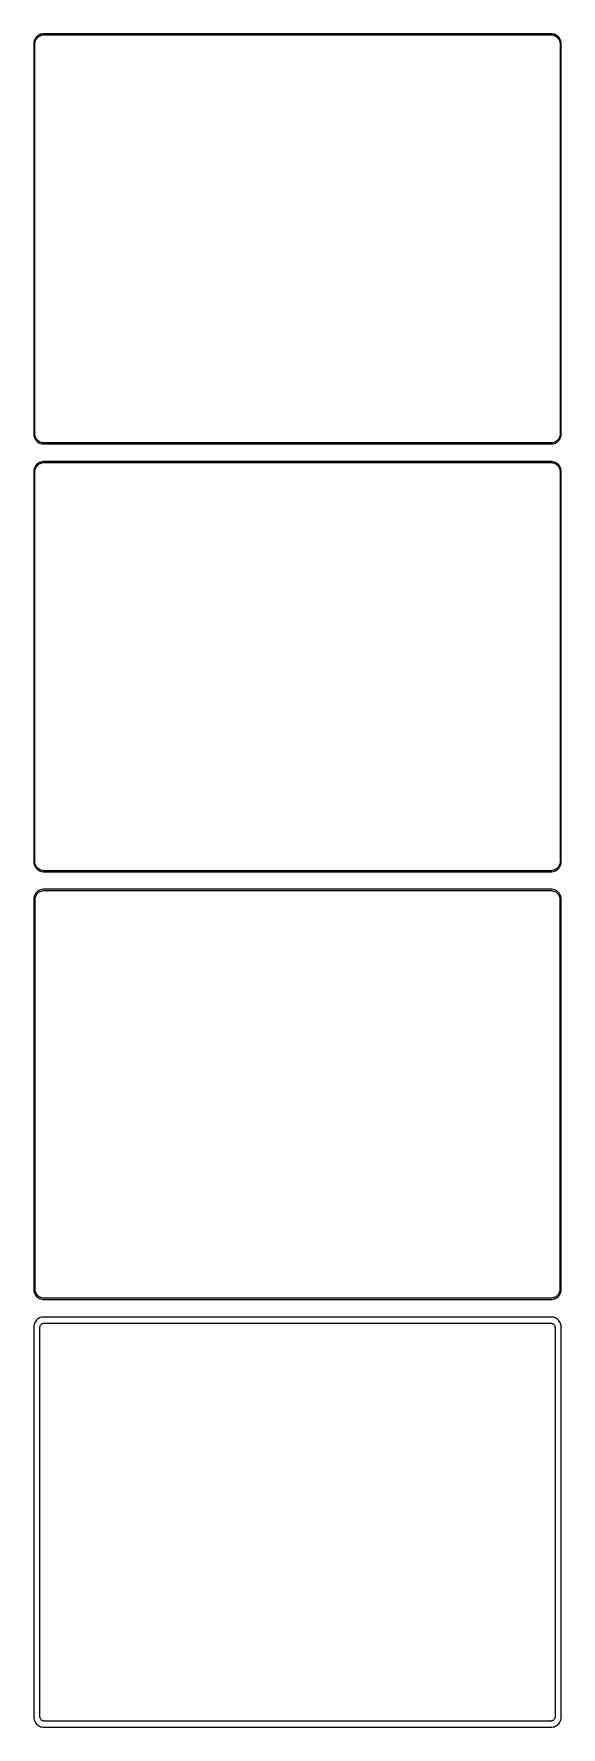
# Model space of a CAD drawing. Header units: metres. Extents: x -135 to 135, y 771 to 1638.
import ezdxf

# ---------------------------------------------------------------- set-up
doc = ezdxf.new("R2010")
doc.units = ezdxf.units.M

msp = doc.modelspace()

# ---------------------------------------------------------------- linework, layer by layer
for p, q in [((-134.961, 1633.63), (-135, 1633)), ((-135, 1633), (-135, 1433)), ((-134.843, 1634.24), (-134.961, 1633.63)), ((-134.649, 1634.84), (-134.843, 1634.24)), ((-134.382, 1635.41), (-134.649, 1634.84)), ((-134.5, 1632.75), (-134.463, 1633.35)), ((-134.5, 1433.25), (-134.5, 1632.75)), ((-134.463, 1633.35), (-134.351, 1633.93)), ((-134.045, 1635.94), (-134.382, 1635.41)), ((-134.351, 1633.93), (-134.166, 1634.5)), ((-134.166, 1634.5), (-133.912, 1635.04)), ((-133.645, 1636.42), (-134.045, 1635.94)), ((-133.912, 1635.04), (-133.593, 1635.54)), ((-133.187, 1636.85), (-133.645, 1636.42)), ((-133.593, 1635.54), (-133.213, 1636)), ((-133.213, 1636), (-132.778, 1636.41)), ((-132.679, 1637.22), (-133.187, 1636.85)), ((-132.778, 1636.41), (-132.295, 1636.76)), ((-132.129, 1637.52), (-132.679, 1637.22)), ((-132.295, 1636.76), (-131.772, 1637.05)), ((-131.545, 1637.76), (-132.129, 1637.52)), ((-131.772, 1637.05), (-131.218, 1637.27)), ((-130.937, 1637.91), (-131.545, 1637.76)), ((-131.218, 1637.27), (-130.64, 1637.42)), ((-130.314, 1637.99), (-130.937, 1637.91)), ((-130.64, 1637.42), (-130.048, 1637.49)), ((130.314, 1637.99), (-130.314, 1637.99)), ((-130.048, 1637.49), (130.048, 1637.49)), ((130.048, 1637.49), (130.64, 1637.42)), ((130.937, 1637.91), (130.314, 1637.99)), ((130.64, 1637.42), (131.218, 1637.27)), ((131.545, 1637.76), (130.937, 1637.91)), ((131.218, 1637.27), (131.772, 1637.05)), ((132.129, 1637.52), (131.545, 1637.76)), ((131.772, 1637.05), (132.295, 1636.76)), ((132.679, 1637.22), (132.129, 1637.52)), ((132.295, 1636.76), (132.778, 1636.41)), ((133.187, 1636.85), (132.679, 1637.22)), ((132.778, 1636.41), (133.213, 1636)), ((133.645, 1636.42), (133.187, 1636.85)), ((133.213, 1636), (133.593, 1635.54)), ((133.593, 1635.54), (133.912, 1635.04)), ((134.045, 1635.94), (133.645, 1636.42)), ((133.912, 1635.04), (134.166, 1634.5)), ((134.382, 1635.41), (134.045, 1635.94)), ((134.166, 1634.5), (134.351, 1633.93)), ((134.351, 1633.93), (134.463, 1633.35)), ((134.649, 1634.84), (134.382, 1635.41)), ((134.463, 1633.35), (134.5, 1632.75)), ((134.5, 1632.75), (134.5, 1433.25)), ((134.843, 1634.24), (134.649, 1634.84)), ((134.961, 1633.63), (134.843, 1634.24)), ((135, 1633), (134.961, 1633.63)), ((135, 1433), (135, 1633)), ((-135, 1433), (-134.961, 1432.37)), ((-134.961, 1432.37), (-134.843, 1431.76)), ((-134.843, 1431.76), (-134.649, 1431.16)), ((-134.649, 1431.16), (-134.382, 1430.59)), ((-134.463, 1432.65), (-134.5, 1433.25)), ((-134.351, 1432.07), (-134.463, 1432.65)), ((-134.382, 1430.59), (-134.045, 1430.06)), ((-134.166, 1431.5), (-134.351, 1432.07)), ((-133.912, 1430.96), (-134.166, 1431.5)), ((-133.593, 1430.46), (-133.912, 1430.96)), ((133.912, 1430.96), (133.593, 1430.46)), ((134.166, 1431.5), (133.912, 1430.96)), ((134.045, 1430.06), (134.382, 1430.59)), ((134.351, 1432.07), (134.166, 1431.5)), ((134.463, 1432.65), (134.351, 1432.07)), ((134.382, 1430.59), (134.649, 1431.16)), ((134.5, 1433.25), (134.463, 1432.65)), ((134.649, 1431.16), (134.843, 1431.76)), ((134.843, 1431.76), (134.961, 1432.37)), ((134.961, 1432.37), (135, 1433)), ((-134.045, 1430.06), (-133.645, 1429.58)), ((-133.645, 1429.58), (-133.187, 1429.15)), ((-133.213, 1430), (-133.593, 1430.46)), ((-132.778, 1429.59), (-133.213, 1430)), ((-133.187, 1429.15), (-132.679, 1428.78)), ((-132.295, 1429.24), (-132.778, 1429.59)), ((-132.679, 1428.78), (-132.129, 1428.48)), ((-131.772, 1428.95), (-132.295, 1429.24)), ((-132.129, 1428.48), (-131.545, 1428.24)), ((-131.218, 1428.73), (-131.772, 1428.95)), ((-131.545, 1428.24), (-130.937, 1428.09)), ((-130.64, 1428.58), (-131.218, 1428.73)), ((-130.937, 1428.09), (-130.314, 1428.01)), ((-130.048, 1428.51), (-130.64, 1428.58)), ((-130.314, 1428.01), (130.314, 1428.01)), ((130.048, 1428.51), (-130.048, 1428.51)), ((130.64, 1428.58), (130.048, 1428.51)), ((130.314, 1428.01), (130.937, 1428.09)), ((131.218, 1428.73), (130.64, 1428.58)), ((130.937, 1428.09), (131.545, 1428.24)), ((131.772, 1428.95), (131.218, 1428.73)), ((131.545, 1428.24), (132.129, 1428.48)), ((132.295, 1429.24), (131.772, 1428.95)), ((132.129, 1428.48), (132.679, 1428.78)), ((132.778, 1429.59), (132.295, 1429.24)), ((132.679, 1428.78), (133.187, 1429.15)), ((133.213, 1430), (132.778, 1429.59)), ((133.187, 1429.15), (133.645, 1429.58)), ((133.593, 1430.46), (133.213, 1430)), ((133.645, 1429.58), (134.045, 1430.06)), ((-134.961, 1414.63), (-135, 1414)), ((-135, 1414), (-135, 1214)), ((-134.843, 1415.24), (-134.961, 1414.63)), ((-134.649, 1415.84), (-134.843, 1415.24)), ((-134.382, 1416.41), (-134.649, 1415.84)), ((-134.5, 1413.75), (-134.463, 1414.35)), ((-134.5, 1214.25), (-134.5, 1413.75)), ((-134.463, 1414.35), (-134.351, 1414.93)), ((-134.045, 1416.94), (-134.382, 1416.41)), ((-134.351, 1414.93), (-134.166, 1415.5)), ((-134.166, 1415.5), (-133.912, 1416.04)), ((-133.645, 1417.42), (-134.045, 1416.94)), ((-133.912, 1416.04), (-133.593, 1416.54)), ((-133.187, 1417.85), (-133.645, 1417.42)), ((-133.593, 1416.54), (-133.213, 1417)), ((-133.213, 1417), (-132.778, 1417.41)), ((-132.679, 1418.22), (-133.187, 1417.85)), ((-132.778, 1417.41), (-132.295, 1417.76)), ((-132.129, 1418.52), (-132.679, 1418.22)), ((-132.295, 1417.76), (-131.772, 1418.05)), ((-131.545, 1418.76), (-132.129, 1418.52)), ((-131.772, 1418.05), (-131.218, 1418.27)), ((-130.937, 1418.91), (-131.545, 1418.76)), ((-131.218, 1418.27), (-130.64, 1418.42)), ((-130.314, 1418.99), (-130.937, 1418.91)), ((-130.64, 1418.42), (-130.048, 1418.49)), ((130.314, 1418.99), (-130.314, 1418.99)), ((-130.048, 1418.49), (130.048, 1418.49)), ((130.048, 1418.49), (130.64, 1418.42)), ((130.937, 1418.91), (130.314, 1418.99)), ((130.64, 1418.42), (131.218, 1418.27)), ((131.545, 1418.76), (130.937, 1418.91)), ((131.218, 1418.27), (131.772, 1418.05)), ((132.129, 1418.52), (131.545, 1418.76)), ((131.772, 1418.05), (132.295, 1417.76)), ((132.679, 1418.22), (132.129, 1418.52)), ((132.295, 1417.76), (132.778, 1417.41)), ((133.187, 1417.85), (132.679, 1418.22)), ((132.778, 1417.41), (133.213, 1417)), ((133.645, 1417.42), (133.187, 1417.85)), ((133.213, 1417), (133.593, 1416.54)), ((133.593, 1416.54), (133.912, 1416.04)), ((134.045, 1416.94), (133.645, 1417.42)), ((133.912, 1416.04), (134.166, 1415.5)), ((134.382, 1416.41), (134.045, 1416.94)), ((134.166, 1415.5), (134.351, 1414.93)), ((134.351, 1414.93), (134.463, 1414.35)), ((134.649, 1415.84), (134.382, 1416.41)), ((134.463, 1414.35), (134.5, 1413.75)), ((134.5, 1413.75), (134.5, 1214.25)), ((134.843, 1415.24), (134.649, 1415.84)), ((134.961, 1414.63), (134.843, 1415.24)), ((135, 1414), (134.961, 1414.63)), ((135, 1214), (135, 1414)), ((-135, 1214), (-134.961, 1213.37)), ((-134.463, 1213.65), (-134.5, 1214.25)), ((134.5, 1214.25), (134.463, 1213.65)), ((134.961, 1213.37), (135, 1214)), ((-134.961, 1213.37), (-134.843, 1212.76)), ((-134.843, 1212.76), (-134.649, 1212.16)), ((-134.649, 1212.16), (-134.382, 1211.59)), ((-134.351, 1213.07), (-134.463, 1213.65)), ((-134.382, 1211.59), (-134.045, 1211.06)), ((-134.166, 1212.5), (-134.351, 1213.07)), ((-133.912, 1211.96), (-134.166, 1212.5)), ((-134.045, 1211.06), (-133.645, 1210.58)), ((-133.593, 1211.46), (-133.912, 1211.96)), ((-133.645, 1210.58), (-133.187, 1210.15)), ((-133.213, 1211), (-133.593, 1211.46)), ((-132.778, 1210.59), (-133.213, 1211)), ((-133.187, 1210.15), (-132.679, 1209.78)), ((-132.295, 1210.24), (-132.778, 1210.59)), ((-132.679, 1209.78), (-132.129, 1209.48)), ((-131.772, 1209.95), (-132.295, 1210.24)), ((-132.129, 1209.48), (-131.545, 1209.24)), ((-131.218, 1209.73), (-131.772, 1209.95)), ((-131.545, 1209.24), (-130.937, 1209.09)), ((-130.64, 1209.58), (-131.218, 1209.73)), ((-130.937, 1209.09), (-130.314, 1209.01)), ((-130.048, 1209.51), (-130.64, 1209.58)), ((-130.314, 1209.01), (130.314, 1209.01)), ((130.048, 1209.51), (-130.048, 1209.51)), ((130.64, 1209.58), (130.048, 1209.51)), ((130.314, 1209.01), (130.937, 1209.09)), ((131.218, 1209.73), (130.64, 1209.58)), ((130.937, 1209.09), (131.545, 1209.24)), ((131.772, 1209.95), (131.218, 1209.73)), ((131.545, 1209.24), (132.129, 1209.48)), ((132.295, 1210.24), (131.772, 1209.95)), ((132.129, 1209.48), (132.679, 1209.78)), ((132.778, 1210.59), (132.295, 1210.24)), ((132.679, 1209.78), (133.187, 1210.15)), ((133.213, 1211), (132.778, 1210.59)), ((133.187, 1210.15), (133.645, 1210.58)), ((133.593, 1211.46), (133.213, 1211)), ((133.912, 1211.96), (133.593, 1211.46)), ((133.645, 1210.58), (134.045, 1211.06)), ((134.166, 1212.5), (133.912, 1211.96)), ((134.045, 1211.06), (134.382, 1211.59)), ((134.351, 1213.07), (134.166, 1212.5)), ((134.463, 1213.65), (134.351, 1213.07)), ((134.382, 1211.59), (134.649, 1212.16)), ((134.649, 1212.16), (134.843, 1212.76)), ((134.843, 1212.76), (134.961, 1213.37)), ((-134.649, 1196.84), (-134.843, 1196.24)), ((-134.382, 1197.41), (-134.649, 1196.84)), ((-134.045, 1197.94), (-134.382, 1197.41)), ((-134.185, 1195.89), (-134.007, 1196.44)), ((-133.645, 1198.42), (-134.045, 1197.94)), ((-134.007, 1196.44), (-133.762, 1196.96)), ((-133.762, 1196.96), (-133.454, 1197.44)), ((-133.187, 1198.85), (-133.645, 1198.42)), ((-133.454, 1197.44), (-133.088, 1197.88)), ((-132.679, 1199.22), (-133.187, 1198.85)), ((-133.088, 1197.88), (-132.668, 1198.28)), ((-132.129, 1199.52), (-132.679, 1199.22)), ((-132.668, 1198.28), (-132.203, 1198.62)), ((-132.203, 1198.62), (-131.699, 1198.89)), ((-131.545, 1199.76), (-132.129, 1199.52)), ((-131.699, 1198.89), (-131.165, 1199.1)), ((-130.937, 1199.91), (-131.545, 1199.76)), ((-131.165, 1199.1), (-130.608, 1199.25)), ((-130.314, 1199.99), (-130.937, 1199.91)), ((-130.608, 1199.25), (-130.037, 1199.32)), ((130.314, 1199.99), (-130.314, 1199.99)), ((-130.037, 1199.32), (130.037, 1199.32)), ((130.037, 1199.32), (130.608, 1199.25)), ((130.937, 1199.91), (130.314, 1199.99)), ((130.608, 1199.25), (131.165, 1199.1)), ((131.545, 1199.76), (130.937, 1199.91)), ((131.165, 1199.1), (131.699, 1198.89)), ((132.129, 1199.52), (131.545, 1199.76)), ((131.699, 1198.89), (132.203, 1198.62)), ((132.679, 1199.22), (132.129, 1199.52)), ((132.203, 1198.62), (132.668, 1198.28)), ((132.668, 1198.28), (133.088, 1197.88)), ((133.187, 1198.85), (132.679, 1199.22)), ((133.088, 1197.88), (133.454, 1197.44)), ((133.645, 1198.42), (133.187, 1198.85)), ((133.454, 1197.44), (133.762, 1196.96)), ((134.045, 1197.94), (133.645, 1198.42)), ((133.762, 1196.96), (134.007, 1196.44)), ((134.007, 1196.44), (134.185, 1195.89)), ((134.382, 1197.41), (134.045, 1197.94)), ((134.649, 1196.84), (134.382, 1197.41)), ((134.843, 1196.24), (134.649, 1196.84)), ((-134.961, 1195.63), (-135, 1195)), ((-135, 1195), (-135, 995)), ((-134.843, 1196.24), (-134.961, 1195.63)), ((-134.328, 1194.75), (-134.292, 1195.32)), ((-134.328, 995.25), (-134.328, 1194.75)), ((-134.292, 1195.32), (-134.185, 1195.89)), ((134.185, 1195.89), (134.292, 1195.32)), ((134.292, 1195.32), (134.328, 1194.75)), ((134.328, 1194.75), (134.328, 995.25)), ((134.961, 1195.63), (134.843, 1196.24)), ((135, 1195), (134.961, 1195.63)), ((135, 995), (135, 1195)), ((-135, 995), (-134.961, 994.373)), ((-134.961, 994.373), (-134.843, 993.757)), ((-134.843, 993.757), (-134.649, 993.159)), ((-134.649, 993.159), (-134.382, 992.591)), ((-134.382, 992.591), (-134.045, 992.061)), ((-134.292, 994.676), (-134.328, 995.25)), ((-134.185, 994.111), (-134.292, 994.676)), ((-134.007, 993.565), (-134.185, 994.111)), ((-134.045, 992.061), (-133.645, 991.577)), ((-133.762, 993.044), (-134.007, 993.565)), ((-133.454, 992.559), (-133.762, 993.044)), ((-133.645, 991.577), (-133.187, 991.147)), ((-133.088, 992.116), (-133.454, 992.559)), ((-133.187, 991.147), (-132.679, 990.778)), ((-132.668, 991.722), (-133.088, 992.116)), ((-132.679, 990.778), (-132.129, 990.476)), ((-132.203, 991.384), (-132.668, 991.722)), ((-131.699, 991.107), (-132.203, 991.384)), ((-132.129, 990.476), (-131.545, 990.245)), ((-131.165, 990.896), (-131.699, 991.107)), ((-131.545, 990.245), (-130.937, 990.089)), ((-130.608, 990.753), (-131.165, 990.896)), ((-130.937, 990.089), (-130.314, 990.01)), ((-130.037, 990.681), (-130.608, 990.753)), ((-130.314, 990.01), (130.314, 990.01)), ((130.037, 990.681), (-130.037, 990.681)), ((130.608, 990.753), (130.037, 990.681)), ((130.314, 990.01), (130.937, 990.089)), ((131.165, 990.896), (130.608, 990.753)), ((130.937, 990.089), (131.545, 990.245)), ((131.699, 991.107), (131.165, 990.896)), ((131.545, 990.245), (132.129, 990.476)), ((132.203, 991.384), (131.699, 991.107)), ((132.129, 990.476), (132.679, 990.778)), ((132.668, 991.722), (132.203, 991.384)), ((133.088, 992.116), (132.668, 991.722)), ((132.679, 990.778), (133.187, 991.147)), ((133.454, 992.559), (133.088, 992.116)), ((133.187, 991.147), (133.645, 991.577)), ((133.762, 993.044), (133.454, 992.559)), ((133.645, 991.577), (134.045, 992.061)), ((134.007, 993.565), (133.762, 993.044)), ((134.185, 994.111), (134.007, 993.565)), ((134.045, 992.061), (134.382, 992.591)), ((134.292, 994.676), (134.185, 994.111)), ((134.328, 995.25), (134.292, 994.676)), ((134.382, 992.591), (134.649, 993.159)), ((134.649, 993.159), (134.843, 993.757)), ((134.843, 993.757), (134.961, 994.373)), ((134.961, 994.373), (135, 995)), ((-133.187, 979.853), (-133.645, 979.423)), ((-132.679, 980.222), (-133.187, 979.853)), ((-132.129, 980.524), (-132.679, 980.222)), ((-131.545, 980.755), (-132.129, 980.524)), ((-130.937, 980.911), (-131.545, 980.755)), ((-130.314, 980.99), (-130.937, 980.911)), ((130.314, 980.99), (-130.314, 980.99)), ((130.937, 980.911), (130.314, 980.99)), ((131.545, 980.755), (130.937, 980.911)), ((132.129, 980.524), (131.545, 980.755)), ((132.679, 980.222), (132.129, 980.524)), ((133.187, 979.853), (132.679, 980.222)), ((133.645, 979.423), (133.187, 979.853)), ((-134.961, 976.627), (-135, 976)), ((-135, 976), (-135, 776)), ((-134.843, 977.243), (-134.961, 976.627)), ((-134.649, 977.841), (-134.843, 977.243)), ((-134.382, 978.409), (-134.649, 977.841)), ((-134.045, 978.939), (-134.382, 978.409)), ((-133.645, 979.423), (-134.045, 978.939)), ((-131.86, 975.75), (-131.843, 976.014)), ((-131.86, 776.25), (-131.86, 975.75)), ((-131.843, 976.014), (-131.793, 976.275)), ((-131.793, 976.275), (-131.711, 976.527)), ((-131.711, 976.527), (-131.599, 976.766)), ((-131.599, 976.766), (-131.457, 976.99)), ((-131.457, 976.99), (-131.288, 977.194)), ((-131.288, 977.194), (-131.095, 977.376)), ((-131.095, 977.376), (-130.88, 977.531)), ((-130.88, 977.531), (-130.648, 977.659)), ((-130.648, 977.659), (-130.402, 977.756)), ((-130.402, 977.756), (-130.145, 977.822)), ((-130.145, 977.822), (-129.882, 977.855)), ((-129.882, 977.855), (129.882, 977.855)), ((129.882, 977.855), (130.145, 977.822)), ((130.145, 977.822), (130.402, 977.756)), ((130.402, 977.756), (130.648, 977.659)), ((130.648, 977.659), (130.88, 977.531)), ((130.88, 977.531), (131.095, 977.376)), ((131.095, 977.376), (131.288, 977.194)), ((131.288, 977.194), (131.457, 976.99)), ((131.457, 976.99), (131.599, 976.766)), ((131.599, 976.766), (131.711, 976.527)), ((131.711, 976.527), (131.793, 976.275)), ((131.793, 976.275), (131.843, 976.014)), ((131.843, 976.014), (131.86, 975.75)), ((131.86, 975.75), (131.86, 776.25)), ((134.045, 978.939), (133.645, 979.423)), ((134.382, 978.409), (134.045, 978.939)), ((134.649, 977.841), (134.382, 978.409)), ((134.843, 977.243), (134.649, 977.841)), ((134.961, 976.627), (134.843, 977.243)), ((135, 976), (134.961, 976.627)), ((135, 776), (135, 976)), ((-135, 776), (-134.961, 775.373)), ((-134.961, 775.373), (-134.843, 774.757)), ((-134.843, 774.757), (-134.649, 774.159)), ((-134.649, 774.159), (-134.382, 773.591)), ((-134.382, 773.591), (-134.045, 773.061)), ((-134.045, 773.061), (-133.645, 772.577)), ((-133.645, 772.577), (-133.187, 772.147)), ((-133.187, 772.147), (-132.679, 771.778)), ((-132.679, 771.778), (-132.129, 771.476)), ((-131.843, 775.986), (-131.86, 776.25)), ((-131.793, 775.725), (-131.843, 775.986)), ((-131.711, 775.473), (-131.793, 775.725)), ((-131.599, 775.234), (-131.711, 775.473)), ((-131.457, 775.01), (-131.599, 775.234)), ((-131.288, 774.806), (-131.457, 775.01)), ((-131.095, 774.624), (-131.288, 774.806)), ((-130.88, 774.469), (-131.095, 774.624)), ((-130.648, 774.341), (-130.88, 774.469)), ((-130.402, 774.244), (-130.648, 774.341)), ((-130.145, 774.178), (-130.402, 774.244)), ((-129.882, 774.145), (-130.145, 774.178)), ((129.882, 774.145), (-129.882, 774.145)), ((130.145, 774.178), (129.882, 774.145)), ((130.402, 774.244), (130.145, 774.178)), ((130.648, 774.341), (130.402, 774.244)), ((130.88, 774.469), (130.648, 774.341)), ((131.095, 774.624), (130.88, 774.469)), ((131.288, 774.806), (131.095, 774.624)), ((131.457, 775.01), (131.288, 774.806)), ((131.599, 775.234), (131.457, 775.01)), ((131.711, 775.473), (131.599, 775.234)), ((131.793, 775.725), (131.711, 775.473)), ((131.843, 775.986), (131.793, 775.725)), ((131.86, 776.25), (131.843, 775.986)), ((132.129, 771.476), (132.679, 771.778)), ((132.679, 771.778), (133.187, 772.147)), ((133.187, 772.147), (133.645, 772.577)), ((133.645, 772.577), (134.045, 773.061)), ((134.045, 773.061), (134.382, 773.591)), ((134.382, 773.591), (134.649, 774.159)), ((134.649, 774.159), (134.843, 774.757)), ((134.843, 774.757), (134.961, 775.373)), ((134.961, 775.373), (135, 776)), ((-132.129, 771.476), (-131.545, 771.245)), ((-131.545, 771.245), (-130.937, 771.089)), ((-130.937, 771.089), (-130.314, 771.01)), ((-130.314, 771.01), (130.314, 771.01)), ((130.314, 771.01), (130.937, 771.089)), ((130.937, 771.089), (131.545, 771.245)), ((131.545, 771.245), (132.129, 771.476))]:
    msp.add_line(p, q)

doc.saveas('drawing.dxf')
